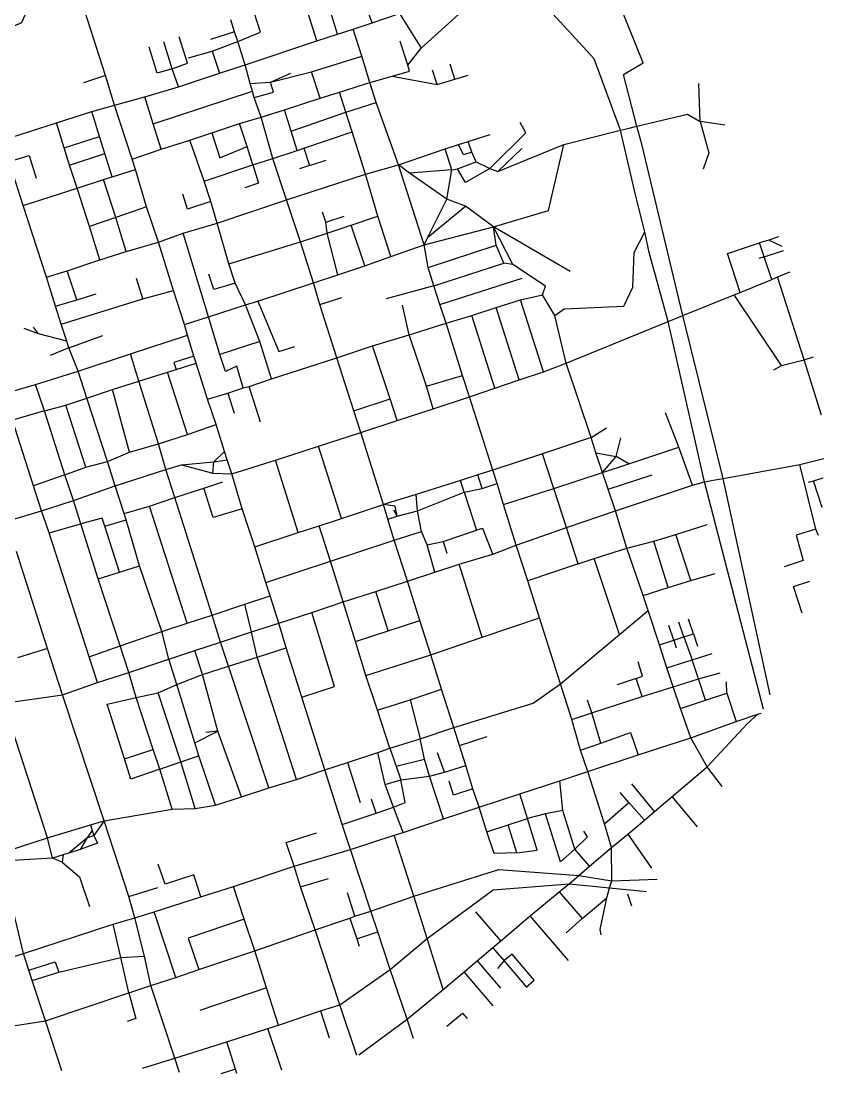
# Model space of a CAD drawing. Header units: metres. Extents: x 630184 to 632769, y 4834503 to 4837449.
# Drawn here: x 631272 to 632769, y 4834503 to 4836467 of the extents above; entities that cross this region are included whole.
import ezdxf

# ---------------------------------------------------------------- set-up
doc = ezdxf.new("R2010")
doc.units = ezdxf.units.M

msp = doc.modelspace()

# ---------------------------------------------------------------- linework, layer by layer
at = {"layer": 'ROADS'}
for points in [[(632420, 4836271), (632395.1, 4836367.2), (632431.8, 4836389.2), (632378.7, 4836522.3), (632330.8, 4836608.4), (632311.7, 4836616.3)], [(632390, 4836263.8), (632340.8, 4836396.9), (632200.3, 4836550)], [(631180.2, 4836424), (631273.3, 4836464.6), (631295.1, 4836515.2), (631373.4, 4836540.4)], [(631429.1, 4836365.4), (631373.4, 4836540.4)], [(631823.4, 4836430.2), (631797.1, 4836513.7)], [(632139.3, 4836509), (632113.7, 4836502.9), (632017.9, 4836416.6)], [(631926.6, 4836464.1), (631913.8, 4836500.1)], [(631670.1, 4836447.3), (631663.2, 4836469.5)], [(631676.3, 4836428.8), (631718.3, 4836446.3), (631706.6, 4836482.9)], [(631862, 4836442.4), (631849.4, 4836482.8)], [(631891.2, 4836452.2), (631926.6, 4836464.1)], [(631926.6, 4836464.1), (631977.7, 4836481.4), (632017.9, 4836416.6)], [(631670.1, 4836447.3), (631625, 4836432.7)], [(631676.3, 4836428.8), (631670.1, 4836447.3)], [(631862, 4836442.4), (631891.2, 4836452.2)], [(631907.6, 4836401.4), (631891.2, 4836452.2)], [(631553.9, 4836378.3), (631537.9, 4836428.3)], [(631553.9, 4836378.3), (631582.3, 4836388.6), (631566.8, 4836437.8)], [(631628.5, 4836411.1), (631676.3, 4836428.8)], [(631689.7, 4836385.6), (631676.3, 4836428.8)], [(631689.7, 4836385.6), (631823.4, 4836430.2)], [(631823.4, 4836430.2), (631862, 4836442.4)], [(631993.1, 4836384.6), (631978.6, 4836429.6)], [(631553.9, 4836378.3), (631526, 4836370.1), (631511.1, 4836418.4)], [(631584.2, 4836398.7), (631628.5, 4836411.1)], [(631628.5, 4836411.1), (631641.8, 4836370)], [(631993.1, 4836384.6), (632017.9, 4836416.6)], [(631641.8, 4836370), (631689.7, 4836385.6)], [(631699.3, 4836350.4), (631689.7, 4836385.6)], [(631813.5, 4836372.4), (631907.6, 4836401.4)], [(631922.6, 4836352.5), (631907.6, 4836401.4)], [(632080.9, 4836358.8), (632072.1, 4836386.7)], [(631565.3, 4836344.7), (631553.9, 4836378.3)], [(631565.3, 4836344.7), (631641.8, 4836370)], [(631737.2, 4836352.9), (631813.5, 4836372.4)], [(631737.2, 4836352.9), (631774.9, 4836369.7)], [(631829.4, 4836323.3), (631813.5, 4836372.4)], [(631964.1, 4836364.3), (631996, 4836373.6), (631993.1, 4836384.6)], [(632047.7, 4836348.5), (632039.1, 4836375.7)], [(632080.9, 4836358.8), (632105.8, 4836366.5)], [(631429.1, 4836365.4), (631388.6, 4836351.7)], [(631446.1, 4836310.4), (631429.1, 4836365.4)], [(631699.3, 4836350.4), (631737.2, 4836352.9)], [(631703.4, 4836336.6), (631699.3, 4836350.4)], [(631706.7, 4836324.8), (631742.5, 4836334.8), (631737.2, 4836352.9)], [(631865.7, 4836334.5), (631922.6, 4836352.5)], [(631922.6, 4836352.5), (631964.1, 4836364.3)], [(631934.4, 4836315.5), (631922.6, 4836352.5)], [(631964.1, 4836364.3), (632047.7, 4836348.5)], [(632047.7, 4836348.5), (632080.9, 4836358.8)], [(632538.1, 4836279.7), (632536, 4836350.9)], [(631502.6, 4836325.7), (631565.3, 4836344.7)], [(631518.4, 4836275.5), (631703.4, 4836336.6)], [(631706.7, 4836324.8), (631703.4, 4836336.6)], [(631829.4, 4836323.3), (631865.7, 4836334.5)], [(631877.6, 4836297.1), (631865.7, 4836334.5)], [(631403.6, 4836298.3), (631446.1, 4836310.4)], [(631446.1, 4836310.4), (631502.6, 4836325.7)], [(631479.1, 4836209.6), (631446.1, 4836310.4)], [(631518.4, 4836275.5), (631502.6, 4836325.7)], [(631719.4, 4836287.8), (631706.7, 4836324.8)], [(631763, 4836301.8), (631829.4, 4836323.3)], [(631877.6, 4836297.1), (631934.4, 4836315.5)], [(631975.5, 4836198.9), (631934.4, 4836315.5)], [(631338, 4836277.3), (631403.6, 4836298.3)], [(631418, 4836252.1), (631403.6, 4836298.3)], [(631679, 4836275.8), (631719.4, 4836287.8)], [(631719.4, 4836287.8), (631763, 4836301.8)], [(631741.3, 4836210.6), (631719.4, 4836287.8)], [(631775.5, 4836261.8), (631763, 4836301.8)], [(631775.5, 4836261.8), (631877.6, 4836297.1)], [(631889.3, 4836260.5), (631877.6, 4836297.1)], [(632420, 4836271), (632514.5, 4836293.3), (632538.1, 4836279.7)], [(631237.1, 4836244.9), (631338, 4836277.3)], [(631352.3, 4836230.9), (631338, 4836277.3)], [(631533.4, 4836228), (631518.4, 4836275.5)], [(631627.7, 4836258.6), (631679, 4836275.8)], [(631693.4, 4836233.1), (631679, 4836275.8)], [(632146.1, 4836191.9), (632213.2, 4836258.4), (632202.8, 4836278.1)], [(632390, 4836263.8), (632405.7, 4836267.5)], [(632405.7, 4836267.5), (632420, 4836271)], [(632429.3, 4836237.8), (632420, 4836271)], [(632538.1, 4836279.7), (632554.8, 4836221.1), (632544, 4836191.1)], [(632584.5, 4836273.1), (632538.1, 4836279.7)], [(631352.3, 4836230.9), (631418, 4836252.1)], [(631428.2, 4836219.8), (631418, 4836252.1)], [(631586.7, 4836244.7), (631627.7, 4836258.6)], [(631627.7, 4836258.6), (631642.3, 4836212.1), (631693.4, 4836233.1)], [(631786.9, 4836226), (631775.5, 4836261.8)], [(631799.4, 4836230.2), (631889.3, 4836260.5)], [(631914.5, 4836181.3), (631889.3, 4836260.5)], [(632105.6, 4836242.3), (632146.7, 4836255.5)], [(632284.4, 4836237.2), (632390, 4836263.8)], [(632417.8, 4836143.3), (632390, 4836263.8)], [(631362.1, 4836198.5), (631352.3, 4836230.9)], [(631533.4, 4836228), (631586.7, 4836244.7)], [(631613.5, 4836168.2), (631586.7, 4836244.7)], [(631704, 4836199), (631693.4, 4836233.1)], [(631786.9, 4836226), (631799.4, 4836230.2)], [(631799.4, 4836230.2), (631809.9, 4836197.8)], [(631975.5, 4836198.9), (632063.1, 4836228.8)], [(632063.1, 4836228.8), (632087.8, 4836236.6)], [(632075.3, 4836189.9), (632063.1, 4836228.8)], [(632087.8, 4836236.6), (632105.6, 4836242.3)], [(632112.7, 4836222.9), (632096.8, 4836217.4), (632087.8, 4836236.6)], [(632112.7, 4836222.9), (632105.6, 4836242.3)], [(632152.9, 4836083.4), (632255.4, 4836113.5), (632284.4, 4836237.2)], [(632161.2, 4836186.3), (632284.4, 4836237.2)], [(632161.2, 4836186.3), (632205.8, 4836229.6)], [(632505.8, 4835917.8), (632429.3, 4836237.8)], [(631250, 4836205.3), (631286.9, 4836216.4), (631300.1, 4836174.4)], [(631362.1, 4836198.5), (631428.2, 4836219.8)], [(631441.9, 4836176.7), (631428.2, 4836219.8)], [(631479.1, 4836209.6), (631533.4, 4836228)], [(631485.2, 4836190.3), (631479.1, 4836209.6)], [(631704, 4836199), (631741.3, 4836210.6)], [(631741.3, 4836210.6), (631786.9, 4836226)], [(631766.7, 4836133.9), (631741.3, 4836210.6)], [(632120.4, 4836204.7), (632112.7, 4836222.9)], [(631276.1, 4836123), (631250, 4836205.3)], [(631376.5, 4836155.6), (631362.1, 4836198.5)], [(631441.9, 4836176.7), (631485.2, 4836190.3)], [(631505.7, 4836120.8), (631485.2, 4836190.3)], [(631613.5, 4836168.2), (631704, 4836199)], [(631704, 4836199), (631714.7, 4836164.8), (631689.2, 4836156.2)], [(631809.9, 4836197.8), (631791.3, 4836191.2)], [(631809.9, 4836197.8), (631840.6, 4836207.6)], [(631914.5, 4836181.3), (631975.5, 4836198.9)], [(632023.8, 4836049.8), (631975.5, 4836198.9)], [(631996.5, 4836183.5), (631975.5, 4836198.9)], [(632075.3, 4836189.9), (631996.5, 4836183.5)], [(632066.2, 4836134.8), (632075.3, 4836189.9)], [(632075.3, 4836189.9), (632086.1, 4836191.4)], [(632086.1, 4836191.4), (632120.4, 4836204.7)], [(632146.1, 4836191.9), (632100.7, 4836166), (632086.1, 4836191.4)], [(632120.4, 4836204.7), (632146.1, 4836191.9)], [(632146.1, 4836191.9), (632161.2, 4836186.3)], [(631376.5, 4836155.6), (631425.9, 4836171.5)], [(631425.9, 4836171.5), (631441.9, 4836176.7)], [(631448.4, 4836100.9), (631425.9, 4836171.5)], [(631766.7, 4836133.9), (631914.5, 4836181.3)], [(631937.5, 4836103.2), (631914.5, 4836181.3)], [(632066.2, 4836134.8), (631996.5, 4836183.5)], [(631276.1, 4836123), (631376.5, 4836155.6)], [(631399.8, 4836084.2), (631376.5, 4836155.6)], [(631626, 4836130.5), (631613.5, 4836168.2)], [(631626, 4836130.5), (631582.2, 4836116.4), (631573.4, 4836144.2)], [(631637.6, 4836090.1), (631626, 4836130.5)], [(631637.6, 4836090.1), (631766.7, 4836133.9)], [(631792.8, 4836055.2), (631766.7, 4836133.9)], [(632030.2, 4836064.3), (632066.2, 4836134.8)], [(632100.8, 4836121.8), (632066.2, 4836134.8)], [(632435.3, 4836073.7), (632417.8, 4836143.3)], [(631319.1, 4835989.3), (631276.1, 4836123)], [(631505.7, 4836120.8), (631448.4, 4836100.9)], [(631528.2, 4836055), (631505.7, 4836120.8)], [(631840.5, 4836092.3), (631834.2, 4836110.8)], [(632030.2, 4836064.3), (632100.8, 4836121.8)], [(632152.9, 4836083.4), (632100.8, 4836121.8)], [(631448.4, 4836100.9), (631399.8, 4836084.2)], [(631467.8, 4836037.5), (631448.4, 4836100.9)], [(631840.5, 4836092.3), (631874.5, 4836103.4)], [(631842.7, 4836071.6), (631840.5, 4836092.3)], [(631887.6, 4836086.3), (631937.5, 4836103.2)], [(631961.6, 4836027.7), (631937.5, 4836103.2)], [(631419, 4836021.7), (631399.8, 4836084.2)], [(631528.2, 4836055), (631573.9, 4836071.3)], [(631573.9, 4836071.3), (631637.6, 4836090.1)], [(631621.4, 4835915.2), (631573.9, 4836071.3)], [(631659.6, 4836014.6), (631637.6, 4836090.1)], [(631792.8, 4836055.2), (631842.7, 4836071.6)], [(631842.7, 4836071.6), (631887.6, 4836086.3)], [(631862.7, 4835993.6), (631842.7, 4836071.6)], [(631912.9, 4836010.4), (631887.6, 4836086.3)], [(632023.8, 4836049.8), (632152.9, 4836083.4)], [(632295.9, 4836000.1), (632152.9, 4836083.4)], [(632189.1, 4836013), (632152.9, 4836083.4)], [(632158, 4836049.3), (632152.9, 4836083.4)], [(632415.2, 4836035.4), (632435.3, 4836073.7)], [(632443.5, 4836035.7), (632435.3, 4836073.7)], [(631467.8, 4836037.5), (631528.2, 4836055)], [(631556.4, 4835964.8), (631528.2, 4836055)], [(631659.6, 4836014.6), (631792.8, 4836055.2)], [(631817.1, 4835978.7), (631792.8, 4836055.2)], [(632023.8, 4836049.8), (632030.2, 4836064.3)], [(632612.7, 4835961.1), (632589.6, 4836033.8), (632649.3, 4836053.2)], [(632666.2, 4836058.7), (632649.3, 4836053.2)], [(632657.9, 4836027.3), (632649.3, 4836053.2)], [(632684.6, 4836064.7), (632666.2, 4836058.7)], [(632691.2, 4836046.9), (632666.2, 4836058.7)], [(631419, 4836021.7), (631467.8, 4836037.5)], [(631961.6, 4836027.7), (632023.8, 4836049.8)], [(632031.3, 4836007.4), (632023.8, 4836049.8)], [(632031.3, 4836007.4), (632158, 4836049.3)], [(632172, 4836015.4), (632158, 4836049.3)], [(632267.2, 4835917.8), (632284.9, 4835930.6), (632396.2, 4835935.4), (632413.1, 4835970.7), (632415.2, 4836035.4)], [(632478.8, 4835906.8), (632443.5, 4836035.7)], [(632657.9, 4836027.3), (632694, 4836038.9)], [(631357.9, 4836001.3), (631419, 4836021.7)], [(631671.3, 4835978.4), (631659.6, 4836014.6)], [(631912.9, 4836010.4), (631961.6, 4836027.7)], [(632041.8, 4835973.2), (632172, 4836015.4)], [(632189.1, 4836013), (632172, 4836015.4)], [(632244.4, 4835956.7), (632249.9, 4835972.4), (632189.1, 4836013)], [(632657.9, 4836027.3), (632647.6, 4836024)], [(632672.1, 4835985.4), (632657.9, 4836027.3)], [(631319.1, 4835989.3), (631357.9, 4836001.3)], [(631375.6, 4835947), (631357.9, 4836001.3)], [(631671.3, 4835978.4), (631631.3, 4835966.2), (631622.2, 4835994.9)], [(631817.1, 4835978.7), (631862.7, 4835993.6)], [(631862.7, 4835993.6), (631912.9, 4836010.4)], [(632041.8, 4835973.2), (632031.3, 4836007.4)], [(632682.3, 4835989.8), (632706.5, 4835999.5)], [(631336.3, 4835935.4), (631319.1, 4835989.3)], [(631499, 4835949), (631487.2, 4835986.7)], [(631690.6, 4835937.9), (631671.3, 4835978.4)], [(631713.6, 4835944.9), (631817.1, 4835978.7)], [(631829, 4835938.6), (631817.1, 4835978.7)], [(632041.8, 4835973.2), (631952.9, 4835948.9)], [(632052.8, 4835938.7), (632041.8, 4835973.2)], [(632052.8, 4835938.7), (632206.5, 4835987.4)], [(632612.7, 4835961.1), (632672.1, 4835985.4)], [(632672.1, 4835985.4), (632682.3, 4835989.8)], [(632732.1, 4835835.2), (632682.3, 4835989.8)], [(631375.6, 4835947), (631411.8, 4835958.1)], [(631499, 4835949), (631556.4, 4835964.8)], [(631576.6, 4835901), (631556.4, 4835964.8)], [(632203.2, 4835947.1), (632244.4, 4835956.7)], [(632267.2, 4835917.8), (632244.4, 4835956.7)], [(632505.8, 4835917.8), (632601.6, 4835956.5)], [(632601.6, 4835956.5), (632612.7, 4835961.1)], [(632689.8, 4835824.7), (632601.6, 4835956.5)], [(631336.3, 4835935.4), (631375.6, 4835947)], [(631346.9, 4835902.1), (631336.3, 4835935.4)], [(631346.9, 4835902.1), (631499, 4835949)], [(631621.4, 4835915.2), (631690.6, 4835937.9)], [(631690.6, 4835937.9), (631713.6, 4835944.9)], [(631717, 4835869.7), (631690.6, 4835937.9)], [(631713.6, 4835944.9), (631752.9, 4835851), (631782.4, 4835860.3)], [(631829, 4835938.6), (631870.2, 4835951.8)], [(631860.6, 4835839.1), (631829, 4835938.6)], [(631995.5, 4835882.2), (631983.3, 4835937.5)], [(632064.9, 4835903.5), (632052.8, 4835938.7)], [(632158, 4835932.7), (632203.2, 4835947.1)], [(632246.3, 4835812.7), (632203.2, 4835947.1)], [(631576.6, 4835901), (631621.4, 4835915.2)], [(631642.6, 4835845.2), (631621.4, 4835915.2)], [(632064.9, 4835903.5), (632112.5, 4835918.1)], [(632112.5, 4835918.1), (632158, 4835932.7)], [(632155.5, 4835782.3), (632112.5, 4835918.1)], [(632201, 4835797.7), (632158, 4835932.7)], [(632288.2, 4835829.1), (632267.2, 4835917.8)], [(632491, 4835911.6), (632505.8, 4835917.8)], [(632581, 4835614.1), (632505.8, 4835917.8)], [(631304.5, 4835883.5), (631294.8, 4835896.4)], [(631357.2, 4835870), (631346.9, 4835902.1)], [(631582, 4835881), (631576.6, 4835901)], [(631995.5, 4835882.2), (632064.9, 4835903.5)], [(632095.3, 4835806.3), (632064.9, 4835903.5)], [(632288.2, 4835829.1), (632478.8, 4835906.8)], [(632478.8, 4835906.8), (632491, 4835911.6)], [(632546.5, 4835608), (632478.8, 4835906.8)], [(631304.5, 4835883.5), (631277.9, 4835893.8)], [(631357.2, 4835870), (631304.5, 4835883.5)], [(631361.1, 4835857.6), (631424.4, 4835880.8)], [(631475.8, 4835846.3), (631582, 4835881)], [(631594.3, 4835842), (631582, 4835881)], [(631927.3, 4835861.2), (631995.5, 4835882.2)], [(632027.8, 4835786), (631995.5, 4835882.2)], [(631361.1, 4835857.6), (631326.2, 4835843.6)], [(631361.1, 4835857.6), (631357.2, 4835870)], [(631378.5, 4835814.4), (631361.1, 4835857.6)], [(631717, 4835869.7), (631642.6, 4835845.2)], [(631738.8, 4835799.8), (631717, 4835869.7)], [(631860.6, 4835839.1), (631927.3, 4835861.2)], [(631960.1, 4835762.5), (631927.3, 4835861.2)], [(631378.5, 4835814.4), (631475.8, 4835846.3)], [(631491.3, 4835795.5), (631475.8, 4835846.3)], [(631594.3, 4835842), (631557, 4835830.4), (631561, 4835817.4)], [(631598.5, 4835828.8), (631594.3, 4835842)], [(631686.4, 4835782.8), (631674.5, 4835823.7), (631653, 4835813.3), (631642.6, 4835845.2)], [(631738.8, 4835799.8), (631860.6, 4835839.1)], [(631892.4, 4835740.4), (631860.6, 4835839.1)], [(632732.1, 4835835.2), (632749.8, 4835840.9)], [(631544.8, 4835812.1), (631561, 4835817.4)], [(631561, 4835817.4), (631598.5, 4835828.8)], [(631619.7, 4835761.8), (631598.5, 4835828.8)], [(632246.3, 4835812.7), (632288.2, 4835829.1)], [(632335.2, 4835690.2), (632288.2, 4835829.1)], [(632675.8, 4835816.9), (632689.8, 4835824.7)], [(632689.8, 4835824.7), (632732.1, 4835835.2)], [(632764.9, 4835731.9), (632732.1, 4835835.2)], [(631298.6, 4835789.5), (631378.5, 4835814.4)], [(631394.7, 4835764), (631378.5, 4835814.4)], [(631491.3, 4835795.5), (631544.8, 4835812.1)], [(631582, 4835696), (631544.8, 4835812.1)], [(631697.3, 4835785.8), (631738.8, 4835799.8)], [(632027.8, 4835786), (632095.3, 4835806.3)], [(632107.9, 4835766.4), (632095.3, 4835806.3)], [(632155.5, 4835782.3), (632201, 4835797.7)], [(632201, 4835797.7), (632246.3, 4835812.7)], [(631243.2, 4835773.4), (631298.6, 4835789.5)], [(631315.7, 4835740), (631298.6, 4835789.5)], [(631394.7, 4835764), (631442.4, 4835779.7)], [(631442.4, 4835779.7), (631491.3, 4835795.5)], [(631474.4, 4835663.1), (631442.4, 4835779.7)], [(631527.9, 4835678.6), (631491.3, 4835795.5)], [(631657.7, 4835773.4), (631686.4, 4835782.8)], [(631686.4, 4835782.8), (631697.3, 4835785.8)], [(631718.7, 4835719), (631697.3, 4835785.8)], [(632040.2, 4835744), (632027.8, 4835786)], [(632107.9, 4835766.4), (632155.5, 4835782.3)], [(631355.5, 4835750.8), (631394.7, 4835764)], [(631432.9, 4835645.6), (631394.7, 4835764)], [(631619.7, 4835761.8), (631657.7, 4835773.4)], [(631635.5, 4835714.4), (631619.7, 4835761.8)], [(631657.7, 4835773.4), (631669.4, 4835735.9)], [(631892.4, 4835740.4), (631960.1, 4835762.5)], [(631973.3, 4835722.2), (631960.1, 4835762.5)], [(632040.2, 4835744), (632107.9, 4835766.4)], [(632151.8, 4835629.4), (632107.9, 4835766.4)], [(631315.7, 4835740), (631256.1, 4835722.8)], [(631315.7, 4835740), (631355.5, 4835750.8)], [(631353.6, 4835620.6), (631315.7, 4835740)], [(631392.6, 4835634.8), (631355.5, 4835750.8)], [(631905.6, 4835699.8), (631892.4, 4835740.4)], [(631973.3, 4835722.2), (632040.2, 4835744)], [(631295.2, 4835600.1), (631256.1, 4835722.8)], [(631905.6, 4835699.8), (631973.3, 4835722.2)], [(632498.9, 4835672.1), (632473.9, 4835736.5)], [(631582, 4835696), (631635.5, 4835714.4)], [(631651.2, 4835664.1), (631635.5, 4835714.4)], [(631826.8, 4835674.4), (631905.6, 4835699.8)], [(631948.1, 4835565.2), (631905.6, 4835699.8)], [(632335.2, 4835690.2), (632363.6, 4835708.6)], [(631474.4, 4835663.1), (631527.9, 4835678.6)], [(631527.9, 4835678.6), (631582, 4835696)], [(631542, 4835631), (631527.9, 4835678.6)], [(632335.2, 4835690.2), (632244.5, 4835660.1)], [(632344.1, 4835662.1), (632335.2, 4835690.2)], [(632381.5, 4835654.8), (632390.4, 4835689.7)], [(631432.9, 4835645.6), (631474.4, 4835663.1)], [(631631.7, 4835645.2), (631651.2, 4835664.1)], [(631656.1, 4835648.9), (631651.2, 4835664.1)], [(631746.1, 4835648.4), (631826.8, 4835674.4)], [(631869.5, 4835539.5), (631826.8, 4835674.4)], [(632244.5, 4835660.1), (632151.8, 4835629.4)], [(632265.4, 4835595.6), (632244.5, 4835660.1)], [(632356.5, 4835625.1), (632344.1, 4835662.1)], [(632344.1, 4835662.1), (632381.5, 4835654.8)], [(632405.1, 4835641.1), (632498.9, 4835672.1)], [(632524, 4835601.6), (632498.9, 4835672.1)], [(631392.6, 4835634.8), (631432.9, 4835645.6)], [(631447.5, 4835600), (631432.9, 4835645.6)], [(631542, 4835631), (631571.1, 4835639.3)], [(631571.1, 4835639.3), (631631.7, 4835645.2)], [(631571.1, 4835639.3), (631629.3, 4835623.6)], [(631629.3, 4835623.6), (631631.7, 4835645.2)], [(631631.7, 4835645.2), (631656.1, 4835648.9)], [(631665.2, 4835622.5), (631656.1, 4835648.9)], [(631665.2, 4835622.5), (631746.1, 4835648.4)], [(631788.7, 4835513.1), (631746.1, 4835648.4)], [(632356.5, 4835625.1), (632381.5, 4835654.8)], [(632356.5, 4835625.1), (632405.1, 4835641.1)], [(632405.1, 4835641.1), (632381.5, 4835654.8)], [(632581, 4835614.1), (632724, 4835640)], [(632724, 4835640), (632769.2, 4835651.2)], [(632754.3, 4835519.7), (632724, 4835640)], [(631353.6, 4835620.6), (631295.2, 4835600.1)], [(631353.6, 4835620.6), (631392.6, 4835634.8)], [(631369.4, 4835572.7), (631353.6, 4835620.6)], [(631447.5, 4835600), (631542, 4835631)], [(631558.6, 4835578.3), (631542, 4835631)], [(631629.3, 4835623.6), (631665.2, 4835622.5)], [(631684.2, 4835557.6), (631665.2, 4835622.5)], [(632123.6, 4835620.5), (632091.6, 4835610.4)], [(632151.8, 4835629.4), (632123.6, 4835620.5)], [(632131.6, 4835595.4), (632123.6, 4835620.5)], [(632159.5, 4835604.5), (632151.8, 4835629.4)], [(632265.4, 4835595.6), (632356.5, 4835625.1)], [(632366.9, 4835593.9), (632356.5, 4835625.1)], [(632366.9, 4835593.9), (632448.6, 4835621)], [(631310.2, 4835553.5), (631295.2, 4835600.1)], [(631369.4, 4835572.7), (631447.5, 4835600)], [(631464.1, 4835548.9), (631447.5, 4835600)], [(631612.6, 4835595.8), (631648.1, 4835608)], [(632091.6, 4835610.4), (632008.5, 4835584.3)], [(632098.4, 4835588.6), (632091.6, 4835610.4)], [(632131.6, 4835595.4), (632159.5, 4835604.5)], [(632171.6, 4835565.4), (632159.5, 4835604.5)], [(632380.5, 4835553.6), (632524, 4835601.6)], [(632524, 4835601.6), (632546.5, 4835608)], [(632546.5, 4835608), (632562.7, 4835610.8)], [(632656.3, 4835183.7), (632546.5, 4835608)], [(632562.7, 4835610.8), (632581, 4835614.1)], [(632669, 4835210.6), (632581, 4835614.1)], [(632739.7, 4835606.8), (632749.6, 4835609.8)], [(632749.6, 4835609.8), (632767.9, 4835615.4)], [(632765.2, 4835561.8), (632749.6, 4835609.8)], [(631558.6, 4835578.3), (631612.6, 4835595.8)], [(631684.2, 4835557.6), (631630.2, 4835541), (631612.6, 4835595.8)], [(632008.5, 4835584.3), (631948.1, 4835565.2)], [(632011.1, 4835553.4), (632008.5, 4835584.3)], [(632011.1, 4835553.4), (632098.4, 4835588.6)], [(632098.4, 4835588.6), (632131.6, 4835595.4)], [(632098.4, 4835588.6), (632121.4, 4835517.4)], [(632171.6, 4835565.4), (632265.4, 4835595.6)], [(632288.9, 4835522.5), (632265.4, 4835595.6)], [(632380.5, 4835553.6), (632366.9, 4835593.9)], [(631310.2, 4835553.5), (631369.4, 4835572.7)], [(631383.6, 4835529.1), (631369.4, 4835572.7)], [(631464.1, 4835548.9), (631511.2, 4835562.4)], [(631511.2, 4835562.4), (631558.6, 4835578.3)], [(631581.4, 4835343.9), (631511.2, 4835562.4)], [(631628.1, 4835359), (631558.6, 4835578.3)], [(631869.5, 4835539.5), (631948.1, 4835565.2)], [(631956.1, 4835538.2), (631948.1, 4835565.2)], [(631973, 4835543.6), (631969.8, 4835562.2), (631948.1, 4835565.2)], [(632195.4, 4835489.9), (632171.6, 4835565.4)], [(632765.2, 4835561.8), (632765.9, 4835562.1)], [(632765.8, 4835559.9), (632765.2, 4835561.8)], [(631241.9, 4835533.3), (631310.2, 4835553.5)], [(631324.1, 4835512.3), (631310.2, 4835553.5)], [(631467.6, 4835536.9), (631464.1, 4835548.9)], [(631707.6, 4835486.2), (631684.2, 4835557.6)], [(631956.1, 4835538.2), (631973, 4835543.6)], [(631973, 4835543.6), (631966.8, 4835554.6)], [(631973, 4835543.6), (632011.1, 4835553.4)], [(632018.6, 4835515.2), (632011.1, 4835553.4)], [(632288.9, 4835522.5), (632380.5, 4835553.6)], [(632401.8, 4835484), (632380.5, 4835553.6)], [(631324.1, 4835512.3), (631383.6, 4835529.1)], [(631428.2, 4835524.9), (631423.4, 4835539.7), (631383.6, 4835529.1)], [(631415.7, 4835426.7), (631383.6, 4835529.1)], [(631428.2, 4835524.9), (631467.6, 4835536.9)], [(631455.6, 4835439.2), (631428.2, 4835524.9)], [(631492.5, 4835450.8), (631467.6, 4835536.9)], [(631788.7, 4835513.1), (631828, 4835525.9)], [(631828, 4835525.9), (631869.5, 4835539.5)], [(631849.1, 4835459.8), (631828, 4835525.9)], [(631968, 4835498.7), (631956.1, 4835538.2)], [(632195.4, 4835489.9), (632288.9, 4835522.5)], [(632311, 4835454.7), (632288.9, 4835522.5)], [(632493.1, 4835509.6), (632551.5, 4835528)], [(631398.8, 4835281.6), (631324.1, 4835512.3)], [(631707.6, 4835486.2), (631788.7, 4835513.1)], [(631968, 4835498.7), (632018.6, 4835515.2)], [(632029.2, 4835490.3), (632018.6, 4835515.2)], [(632059.1, 4835496.6), (632121.4, 4835517.4)], [(632151.9, 4835472.9), (632132.8, 4835520.6), (632121.4, 4835517.4)], [(632451.7, 4835497.1), (632493.1, 4835509.6)], [(632521.1, 4835423.5), (632493.1, 4835509.6)], [(632754.3, 4835519.7), (632717.6, 4835508.5), (632730.3, 4835460.8), (632694.9, 4835449)], [(632758.8, 4835507.5), (632754.3, 4835519.7)], [(631728.4, 4835420.2), (631707.6, 4835486.2)], [(631849.1, 4835459.8), (631968, 4835498.7)], [(631992.7, 4835422.6), (631968, 4835498.7)], [(632029.2, 4835490.3), (632059.1, 4835496.6)], [(632043.5, 4835439.3), (632029.2, 4835490.3)], [(632059.1, 4835496.6), (632066, 4835474.8)], [(632151.9, 4835472.9), (632195.4, 4835489.9)], [(632217.1, 4835423), (632195.4, 4835489.9)], [(632340.8, 4835464.5), (632401.8, 4835484)], [(632401.8, 4835484), (632451.7, 4835497.1)], [(632432.2, 4835396), (632401.8, 4835484)], [(632478.7, 4835410.8), (632451.7, 4835497.1)], [(631321.3, 4835296.7), (631263.1, 4835477.7)], [(632088.7, 4835454), (632151.9, 4835472.9)], [(632311, 4835454.7), (632340.8, 4835464.5)], [(632388.2, 4835323.2), (632340.8, 4835464.5)], [(631455.6, 4835439.2), (631492.5, 4835450.8)], [(631534.6, 4835328.3), (631492.5, 4835450.8)], [(631728.4, 4835420.2), (631849.1, 4835459.8)], [(631872.6, 4835384.1), (631849.1, 4835459.8)], [(632043.5, 4835439.3), (632088.7, 4835454)], [(632132, 4835317.9), (632088.7, 4835454)], [(632311, 4835454.7), (632217.1, 4835423)], [(631415.7, 4835426.7), (631455.6, 4835439.2)], [(631456.6, 4835301.9), (631415.7, 4835426.7)], [(631992.7, 4835422.6), (632043.5, 4835439.3)], [(632478.7, 4835410.8), (632521.1, 4835423.5)], [(632521.1, 4835423.5), (632566.1, 4835437)], [(631736.4, 4835394.9), (631728.4, 4835420.2)], [(631933.5, 4835403.4), (631992.7, 4835422.6)], [(632015.3, 4835349.4), (631992.7, 4835422.6)], [(632238.7, 4835353.9), (632217.1, 4835423)], [(632432.2, 4835396), (632478.7, 4835410.8)], [(632728.4, 4835362.7), (632712.6, 4835412.7), (632743.1, 4835422.3)], [(631689.3, 4835379.5), (631736.4, 4835394.9)], [(631752.8, 4835344.2), (631736.4, 4835394.9)], [(631814.2, 4835364.2), (631872.6, 4835384.1)], [(631872.6, 4835384.1), (631933.5, 4835403.4)], [(631895.5, 4835310), (631872.6, 4835384.1)], [(631956.4, 4835330), (631933.5, 4835403.4)], [(632441.5, 4835367.5), (632432.2, 4835396)], [(631628.1, 4835359), (631689.3, 4835379.5)], [(631701.8, 4835327.9), (631689.3, 4835379.5)], [(631752.8, 4835344.2), (631814.2, 4835364.2)], [(631795.4, 4835205.9), (631856.5, 4835226.2), (631814.2, 4835364.2)], [(632388.2, 4835323.2), (632441.5, 4835367.5)], [(632462.4, 4835303.9), (632441.5, 4835367.5)], [(631581.4, 4835343.9), (631628.1, 4835359)], [(631644.1, 4835308.6), (631628.1, 4835359)], [(631956.4, 4835330), (632015.3, 4835349.4)], [(632036, 4835285.1), (632015.3, 4835349.4)], [(632132, 4835317.9), (632238.7, 4835353.9)], [(632278.1, 4835231.2), (632238.7, 4835353.9)], [(632508.1, 4835318.7), (632498.4, 4835346)], [(632525.7, 4835324.3), (632516.5, 4835351.4)], [(631456.6, 4835301.9), (631534.6, 4835328.3)], [(631534.6, 4835328.3), (631581.4, 4835343.9)], [(631547.7, 4835277), (631534.6, 4835328.3)], [(631644.1, 4835308.6), (631701.8, 4835327.9)], [(631701.8, 4835327.9), (631752.8, 4835344.2)], [(631712, 4835280.9), (631701.8, 4835327.9)], [(631766.2, 4835298.1), (631752.8, 4835344.2)], [(631895.5, 4835310), (631956.4, 4835330)], [(632489.3, 4835312.6), (632480.2, 4835339.5)], [(631596.1, 4835293), (631644.1, 4835308.6)], [(631658.6, 4835263.9), (631644.1, 4835308.6)], [(631915.1, 4835246.8), (631895.5, 4835310)], [(632036, 4835285.1), (632132, 4835317.9)], [(632278.1, 4835231.2), (632388.2, 4835323.2)], [(632462.4, 4835303.9), (632489.3, 4835312.6)], [(632489.3, 4835312.6), (632508.1, 4835318.7)], [(632489.3, 4835312.6), (632493.9, 4835298.3)], [(632508.1, 4835318.7), (632525.7, 4835324.3)], [(632508.1, 4835318.7), (632523.3, 4835275.6)], [(632525.7, 4835324.3), (632533.3, 4835301.4)], [(631321.3, 4835296.7), (631265.5, 4835279.3)], [(631349.1, 4835210.7), (631321.3, 4835296.7)], [(631398.8, 4835281.6), (631456.6, 4835301.9)], [(631472.7, 4835252.1), (631456.6, 4835301.9)], [(631547.7, 4835277), (631596.1, 4835293)], [(631610.1, 4835248.6), (631596.1, 4835293)], [(631712, 4835280.9), (631766.2, 4835298.1)], [(631795.4, 4835205.9), (631766.2, 4835298.1)], [(632476.5, 4835260.9), (632462.4, 4835303.9)], [(632523.3, 4835275.6), (632560.9, 4835287.3)], [(631414.4, 4835233.7), (631398.8, 4835281.6)], [(631472.7, 4835252.1), (631547.7, 4835277)], [(631562.6, 4835229.9), (631547.7, 4835277)], [(631658.6, 4835263.9), (631712, 4835280.9)], [(631785.8, 4835052.5), (631712, 4835280.9)], [(631915.1, 4835246.8), (632036, 4835285.1)], [(632056.2, 4835220.9), (632036, 4835285.1)], [(632419.1, 4835241), (632430.9, 4835245.4), (632422.8, 4835271.8)], [(632476.5, 4835260.9), (632523.3, 4835275.6)], [(632535.2, 4835240.2), (632523.3, 4835275.6)], [(631414.4, 4835233.7), (631472.7, 4835252.1)], [(631486.3, 4835205.6), (631472.7, 4835252.1)], [(631562.6, 4835229.9), (631610.1, 4835248.6)], [(631610.1, 4835248.6), (631658.6, 4835263.9)], [(631638.8, 4835142.4), (631610.1, 4835248.6)], [(631733.9, 4835036.7), (631658.6, 4835263.9)], [(631936.5, 4835182), (631915.1, 4835246.8)], [(632488.3, 4835225.5), (632476.5, 4835260.9)], [(632535.2, 4835240.2), (632575.5, 4835251.6)], [(631349.1, 4835210.7), (631414.4, 4835233.7)], [(631527.5, 4835214), (631562.6, 4835229.9)], [(631595.8, 4835120.9), (631562.6, 4835229.9)], [(632078.9, 4835149.7), (632226.7, 4835194.7), (632278.1, 4835231.2)], [(632298.8, 4835164.7), (632278.1, 4835231.2)], [(632419.1, 4835241), (632383.7, 4835229.4)], [(632429.9, 4835207.1), (632419.1, 4835241)], [(632488.3, 4835225.5), (632535.2, 4835240.2)], [(632548.4, 4835200.8), (632535.2, 4835240.2)], [(632588.2, 4835213.4), (632587.4, 4835234.5)], [(631239.9, 4835194.8), (631349.1, 4835210.7)], [(631427.1, 4834975.4), (631349.1, 4835210.7)], [(631486.3, 4835205.6), (631527.5, 4835214)], [(631569.6, 4835085.7), (631527.5, 4835214)], [(631997.7, 4835201.4), (632056.2, 4835220.9)], [(632078.9, 4835149.7), (632056.2, 4835220.9)], [(632336.3, 4835176.9), (632429.9, 4835207.1)], [(632429.9, 4835207.1), (632488.3, 4835225.5)], [(632501.5, 4835184.8), (632488.3, 4835225.5)], [(632548.4, 4835200.8), (632588.2, 4835213.4)], [(632588.2, 4835213.4), (632605.5, 4835160.7)], [(631321.1, 4834943.6), (631239.9, 4835194.8)], [(631464.5, 4835091.3), (631432.5, 4835193.3), (631486.3, 4835205.6)], [(631518.5, 4835108.6), (631486.3, 4835205.6)], [(631838.3, 4835070.3), (631795.4, 4835205.9)], [(631936.5, 4835182), (631997.7, 4835201.4)], [(631997.7, 4835201.4), (632016.5, 4835128.1)], [(632336.3, 4835176.9), (632328.1, 4835200.5)], [(632501.5, 4835184.8), (632548.4, 4835200.8)], [(631959.8, 4835110.8), (631936.5, 4835182)], [(632298.8, 4835164.7), (632336.3, 4835176.9)], [(632353.2, 4835120.1), (632336.3, 4835176.9)], [(632521, 4835130.3), (632501.5, 4835184.8)], [(632605.5, 4835160.7), (632646.1, 4835174.4)], [(632626.9, 4835157.1), (632646.1, 4835174.4)], [(632646.1, 4835174.4), (632652, 4835176.3)], [(632016.5, 4835128.1), (632078.9, 4835149.7)], [(632089.4, 4835116), (632078.9, 4835149.7)], [(632315.5, 4835107.5), (632298.8, 4835164.7)], [(632521, 4835130.3), (632605.5, 4835160.7)], [(632551.6, 4835076), (632626.9, 4835157.1)], [(631595.8, 4835120.9), (631638.8, 4835142.4)], [(631638.8, 4835142.4), (631616.6, 4835140.1)], [(631682.7, 4835020), (631638.8, 4835142.4)], [(632089.4, 4835116), (632141.3, 4835132.6)], [(632353.2, 4835120.1), (632408.7, 4835140.3), (632422.7, 4835098.3)], [(632422.7, 4835098.3), (632521, 4835130.3)], [(632551.6, 4835076), (632521, 4835130.3)], [(631603.4, 4835096.7), (631595.8, 4835120.9)], [(631937.2, 4835103.2), (631959.8, 4835110.8)], [(631959.8, 4835110.8), (632016.5, 4835128.1)], [(631959.8, 4835110.8), (631971.3, 4835077.5)], [(632024.2, 4835090.4), (632016.5, 4835128.1)], [(632101.4, 4835078.8), (632089.4, 4835116)], [(632315.5, 4835107.5), (632353.2, 4835120.1)], [(631464.5, 4835091.3), (631518.5, 4835108.6)], [(631530.5, 4835071.9), (631476.5, 4835053.2), (631464.5, 4835091.3)], [(631530.5, 4835071.9), (631518.5, 4835108.6)], [(631569.6, 4835085.7), (631603.4, 4835096.7)], [(631634.5, 4835004.4), (631603.4, 4835096.7)], [(631880.5, 4835084.2), (631937.2, 4835103.2)], [(631950.8, 4835043.5), (631937.2, 4835103.2)], [(631971.3, 4835077.5), (632024.2, 4835090.4)], [(632033.7, 4835058.6), (632024.2, 4835090.4)], [(632061.5, 4835066.2), (632048.8, 4835102.5)], [(632328.6, 4835067.7), (632315.5, 4835107.5)], [(632328.6, 4835067.7), (632422.7, 4835098.3)], [(631530.5, 4835071.9), (631569.6, 4835085.7)], [(631553.4, 4834997.2), (631530.5, 4835071.9)], [(631596.7, 4834998.3), (631569.6, 4835085.7)], [(631785.8, 4835052.5), (631838.3, 4835070.3)], [(631838.3, 4835070.3), (631880.5, 4835084.2)], [(631870.6, 4834968.4), (631838.3, 4835070.3)], [(631880.5, 4835084.2), (631904, 4835009.8)], [(631971.3, 4835077.5), (631980.1, 4835051.8)], [(632061.5, 4835066.2), (632101.4, 4835078.8)], [(632114.2, 4835035.3), (632101.4, 4835078.8)], [(632486.4, 4835020.7), (632551.6, 4835076)], [(632579.6, 4835039.7), (632551.6, 4835076)], [(631733.9, 4835036.7), (631785.8, 4835052.5)], [(631950.8, 4835043.5), (631980.1, 4835051.8)], [(631966.7, 4835000.9), (631988, 4835009.4), (631980.1, 4835051.8)], [(631980.1, 4835051.8), (632033.7, 4835058.6)], [(632033.7, 4835058.6), (632061.5, 4835066.2)], [(632059.5, 4834979), (632033.7, 4835058.6)], [(632202.3, 4835026), (632276.7, 4835050.3)], [(632276.7, 4835050.3), (632328.6, 4835067.7)], [(632282.2, 4834994.7), (632276.7, 4835050.3)], [(632359.7, 4834969.8), (632328.6, 4835067.7)], [(631682.7, 4835020), (631733.9, 4835036.7)], [(631966.7, 4835000.9), (631950.8, 4835043.5)], [(632114.2, 4835035.3), (632078.1, 4835023.2), (632070, 4835049.7)], [(632126.2, 4835000.7), (632114.2, 4835035.3)], [(632453.4, 4834992.9), (632410.8, 4835044.4)], [(631634.5, 4835004.4), (631682.7, 4835020)], [(631934.1, 4834989.5), (631925.3, 4835015.7)], [(632126.2, 4835000.7), (632202.3, 4835026)], [(632216.6, 4834980), (632202.3, 4835026)], [(632405.3, 4835009.7), (632389.2, 4835028.2)], [(632453.4, 4834992.9), (632486.4, 4835020.7)], [(632533.2, 4834964.1), (632486.4, 4835020.7)], [(631427.1, 4834975.4), (631553.4, 4834997.2)], [(631553.4, 4834997.2), (631596.7, 4834998.3)], [(631596.7, 4834998.3), (631634.5, 4835004.4)], [(631934.1, 4834989.5), (631966.7, 4835000.9)], [(631984.4, 4834954), (631966.7, 4835000.9)], [(632059.5, 4834979), (632126.2, 4835000.7)], [(632140.7, 4834955.1), (632126.2, 4835000.7)], [(632282.2, 4834994.7), (632250, 4834988.5)], [(632304.6, 4834922.6), (632282.2, 4834994.7)], [(632359.7, 4834969.8), (632405.3, 4835009.7)], [(632434.5, 4834977), (632405.3, 4835009.7)], [(632434.5, 4834977), (632453.4, 4834992.9)], [(631401.3, 4834967.7), (631427.1, 4834975.4)], [(631427.1, 4834975.4), (631407.6, 4834947.9)], [(631472.6, 4834834.1), (631427.1, 4834975.4)], [(631870.6, 4834968.4), (631934.1, 4834989.5)], [(631984.4, 4834954), (632059.5, 4834979)], [(632180.5, 4834968.3), (632216.6, 4834980)], [(632196.7, 4834915.9), (632234.1, 4834920.5), (632216.6, 4834980)], [(632250, 4834988.5), (632216.6, 4834980)], [(632304.6, 4834922.6), (632278.2, 4834899.3), (632250, 4834988.5)], [(632403.4, 4834950.7), (632434.5, 4834977)], [(631321.1, 4834943.6), (631401.3, 4834967.7)], [(631404.3, 4834957.7), (631394.4, 4834943.2)], [(631401.3, 4834967.7), (631404.3, 4834957.7)], [(631404.3, 4834957.7), (631407.6, 4834947.9)], [(631781, 4834891), (631766.5, 4834935.1), (631822.9, 4834953.3)], [(631886.4, 4834922), (631870.6, 4834968.4)], [(631967.9, 4834948.8), (631984.4, 4834954)], [(632140.7, 4834955.1), (632180.5, 4834968.3)], [(632196.7, 4834915.9), (632154.5, 4834914.7), (632140.7, 4834955.1)], [(632196.7, 4834915.9), (632180.5, 4834968.3)], [(632304.6, 4834922.6), (632328.1, 4834945.8), (632321.5, 4834956.3)], [(632373.3, 4834926), (632359.7, 4834969.8)], [(631215.5, 4834909.6), (631321.1, 4834943.6)], [(631330.5, 4834905.8), (631321.1, 4834943.6)], [(631394.4, 4834943.2), (631360.9, 4834915.2)], [(631407.6, 4834947.9), (631414.7, 4834934.1), (631382, 4834922)], [(631394.4, 4834943.2), (631382, 4834922)], [(631407.6, 4834947.9), (631394.4, 4834943.2)], [(631886.4, 4834922), (631967.9, 4834948.8)], [(632004.2, 4834835.1), (631967.9, 4834948.8)], [(632373.3, 4834926), (632403.4, 4834950.7)], [(632403.4, 4834950.7), (632447.8, 4834887.1)], [(631360.9, 4834915.2), (631350.4, 4834912.2)], [(631382, 4834922), (631360.9, 4834915.2)], [(631781, 4834891), (631886.4, 4834922)], [(631924.4, 4834806.8), (631886.4, 4834922)], [(632332.2, 4834891.1), (632304.6, 4834922.6)], [(632332.2, 4834891.1), (632373.3, 4834926)], [(632373.4, 4834863.4), (632373.3, 4834926)], [(631330.5, 4834905.8), (631235.3, 4834900.4)], [(631276.7, 4834728.3), (631235.3, 4834900.4)], [(631350.4, 4834912.2), (631330.5, 4834905.8)], [(631348.3, 4834898.4), (631330.5, 4834905.8)], [(631350.4, 4834912.2), (631348.3, 4834898.4)], [(631348.3, 4834898.4), (631381.1, 4834871.2), (631399.8, 4834815.7)], [(631607.2, 4834833.5), (631594, 4834874.7), (631540.8, 4834857.3), (631527.7, 4834894.4)], [(631668.2, 4834852.9), (631781, 4834891)], [(631793.3, 4834852.4), (631781, 4834891)], [(632004.2, 4834835.1), (632162.9, 4834884.7), (632312, 4834873.7)], [(632293.8, 4834858.1), (632312, 4834873.7)], [(632312, 4834873.7), (632332.2, 4834891.1)], [(632312, 4834873.7), (632373.4, 4834863.4)], [(631793.3, 4834852.4), (631845.4, 4834868.1)], [(632029.5, 4834755.8), (632152.6, 4834846.5), (632293.8, 4834858.1)], [(632275.6, 4834843.1), (632293.8, 4834858.1)], [(632293.8, 4834858.1), (632369.3, 4834850.2)], [(632369.3, 4834850.2), (632373.4, 4834863.4)], [(632373.4, 4834863.4), (632458.1, 4834866.7)], [(631472.6, 4834834.1), (631527.2, 4834851)], [(631484.1, 4834794.6), (631472.6, 4834834.1)], [(631607.2, 4834833.5), (631668.2, 4834852.9)], [(631687.8, 4834792.2), (631668.2, 4834852.9)], [(631820.4, 4834772.4), (631793.3, 4834852.4)], [(631894.6, 4834797.5), (631880.5, 4834841.4)], [(631924.4, 4834806.8), (632004.2, 4834835.1)], [(632029.5, 4834755.8), (632004.2, 4834835.1)], [(632221.2, 4834798.1), (632275.6, 4834843.1)], [(632275.6, 4834843.1), (632318.6, 4834793.3)], [(632364.5, 4834831.8), (632369.3, 4834850.2)], [(632369.3, 4834850.2), (632438.1, 4834843.4)], [(632411.1, 4834816.2), (632403.6, 4834838.4)], [(631520.3, 4834805.9), (631607.2, 4834833.5)], [(632318.6, 4834793.3), (632364.5, 4834831.8)], [(632354, 4834762.7), (632351.6, 4834772.6), (632364.5, 4834831.8)], [(631484.1, 4834794.6), (631520.3, 4834805.9)], [(631560.3, 4834683.4), (631520.3, 4834805.9)], [(631884.8, 4834794.2), (631894.6, 4834797.5)], [(631894.6, 4834797.5), (631924.4, 4834806.8)], [(631937.2, 4834768.5), (631924.4, 4834806.8)], [(632166.8, 4834751.6), (632119.8, 4834805.8)], [(632166.8, 4834751.6), (632221.2, 4834798.1)], [(632292.6, 4834715), (632221.2, 4834798.1)], [(631276.7, 4834728.3), (631443.6, 4834782.6)], [(631443.6, 4834782.6), (631484.1, 4834794.6)], [(631457.7, 4834720.6), (631443.6, 4834782.6)], [(631502.2, 4834722.9), (631484.1, 4834794.6)], [(631687.8, 4834792.2), (631583.6, 4834756.7), (631603.2, 4834698)], [(631707.6, 4834733.3), (631687.8, 4834792.2)], [(631820.4, 4834772.4), (631884.8, 4834794.2)], [(631884.8, 4834794.2), (631897.9, 4834755.6)], [(632318.6, 4834793.3), (632288.7, 4834766.8)], [(631707.6, 4834733.3), (631820.4, 4834772.4)], [(631866.6, 4834632.2), (631820.4, 4834772.4)], [(631897.9, 4834755.6), (631937.2, 4834768.5)], [(631897.9, 4834755.6), (631902.3, 4834741.7)], [(631960.2, 4834698.3), (631937.2, 4834768.5)], [(631960.2, 4834698.3), (632029.5, 4834755.8)], [(632059, 4834661), (632029.5, 4834755.8)], [(632122.5, 4834714.4), (632152, 4834739.1)], [(632152, 4834739.1), (632166.8, 4834751.6)], [(632172.6, 4834715.2), (632152, 4834739.1)], [(631182.9, 4834698.8), (631276.7, 4834728.3)], [(631286.4, 4834697), (631276.7, 4834728.3)], [(631342.1, 4834693.3), (631457.7, 4834720.6)], [(631457.7, 4834720.6), (631502.2, 4834722.9)], [(631472.8, 4834654.5), (631457.7, 4834720.6)], [(631514, 4834668.5), (631502.2, 4834722.9)], [(631603.2, 4834698), (631707.6, 4834733.3)], [(631729.8, 4834663.8), (631707.6, 4834733.3)], [(632214.7, 4834665.8), (632229.1, 4834678), (632187.9, 4834727), (632172.6, 4834715.2)], [(631286.4, 4834697), (631335.8, 4834712.4), (631342.1, 4834693.3)], [(631292.9, 4834677.8), (631286.4, 4834697)], [(631560.3, 4834683.4), (631603.2, 4834698)], [(631866.6, 4834632.2), (631960.2, 4834698.3)], [(631991.7, 4834605.4), (631960.2, 4834698.3)], [(632098, 4834694.1), (632122.5, 4834714.4)], [(632122.5, 4834714.4), (632165.8, 4834663.1)], [(632172.6, 4834715.2), (632160.3, 4834699.9)], [(632214.7, 4834665.8), (632172.6, 4834715.2)], [(631292.9, 4834677.8), (631342.1, 4834693.3)], [(631317.5, 4834602.5), (631292.9, 4834677.8)], [(631514, 4834668.5), (631560.3, 4834683.4)], [(632059, 4834661), (632098, 4834694.1)], [(632152.5, 4834630.6), (632098, 4834694.1)], [(631472.8, 4834654.5), (631514, 4834668.5)], [(631558.8, 4834532.9), (631514, 4834668.5)], [(631729.8, 4834663.8), (631605.4, 4834621.8)], [(631752, 4834594.4), (631729.8, 4834663.8)], [(631991.7, 4834605.4), (632059, 4834661)], [(632215.7, 4834664.7), (632214.7, 4834665.8)], [(631317.5, 4834602.5), (631472.8, 4834654.5)], [(631472.8, 4834654.5), (631486, 4834606.8), (631469.5, 4834601.4)], [(631752, 4834594.4), (631830.4, 4834620.9)], [(631830.4, 4834620.9), (631866.6, 4834632.2)], [(631830.4, 4834620.9), (631846.2, 4834571)], [(631898, 4834538), (631866.6, 4834632.2)], [(631216.2, 4834587), (631317.5, 4834602.5)], [(631348.2, 4834509.2), (631317.5, 4834602.5)], [(631901.9, 4834539), (631991.7, 4834605.4)], [(632003.5, 4834569.2), (631991.7, 4834605.4)], [(632065.8, 4834592.3), (632095.4, 4834616.6), (632104, 4834606.6)], [(631655.8, 4834563.2), (631732.2, 4834588)], [(631732.2, 4834588), (631752, 4834594.4)], [(631758.4, 4834510.2), (631732.2, 4834588)], [(631558.8, 4834532.9), (631655.8, 4834563.2)], [(631671.6, 4834512.3), (631655.8, 4834563.2)], [(631498.5, 4834514.2), (631558.8, 4834532.9)], [(631567.3, 4834506), (631558.8, 4834532.9)], [(631671.6, 4834512.3), (631644.3, 4834503.4)], [(631674.3, 4834504.3), (631671.6, 4834512.3)]]:
    msp.add_lwpolyline(points, dxfattribs=at)

doc.saveas('drawing.dxf')
